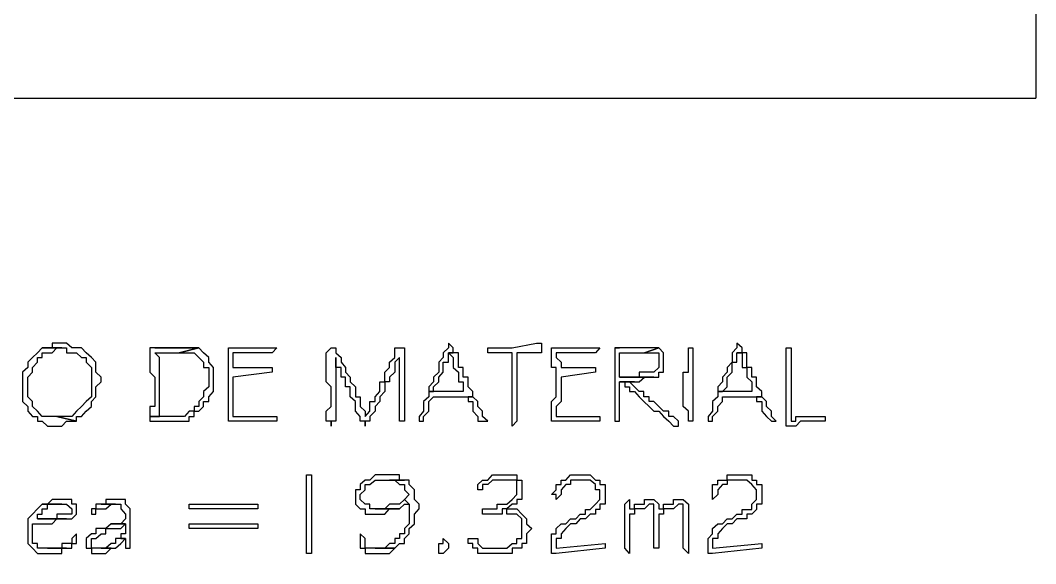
# Model space of a CAD drawing. Header units: millimetres. Extents: x -518.8 to -461.2, y 3.5 to 44.2.
# Drawn here: x -502.757 to -501.436, y 24.718 to 25.425 of the extents above; entities that cross this region are included whole.
import ezdxf

# ---------------------------------------------------------------- set-up
doc = ezdxf.new("R2010")
doc.units = ezdxf.units.MM
doc.header["$MEASUREMENT"] = 0
doc.layers.add('10', color=10, linetype='Continuous')
doc.layers.add('MYSOLIDS', color=7, linetype='Continuous')

msp = doc.modelspace()

# ---------------------------------------------------------------- linework, layer by layer
at = {"layer": '10'}
for points in [[(-501.6339, 25.5278), (-501.6339, 26.7308), (-501.6339, 26.7308), (-501.4361, 26.7308), (-501.4361, 25.324)], [(-504.0399, 23.5601), (-504.0399, 25.324), (-504.0399, 25.324), (-501.4361, 25.324)]]:
    msp.add_lwpolyline(points, dxfattribs=at)
at = {"layer": 'MYSOLIDS'}
for points in [[(-502.7286, 24.9992), (-502.7346, 24.9924), (-502.7346, 24.9924), (-502.7414, 24.9864), (-502.7414, 24.9864), (-502.7474, 24.9804), (-502.7474, 24.9804), (-502.7474, 24.9736), (-502.7474, 24.9736), (-502.7542, 24.9676), (-502.7542, 24.9609), (-502.7542, 24.9609), (-502.7542, 24.9548), (-502.7542, 24.9481), (-502.7542, 24.9481), (-502.7542, 24.9421), (-502.7542, 24.9353), (-502.7542, 24.9293), (-502.7542, 24.9293), (-502.7474, 24.9225), (-502.7474, 24.9165), (-502.7474, 24.9165), (-502.7414, 24.9097), (-502.7414, 24.9097), (-502.7346, 24.9097), (-502.7346, 24.9037), (-502.7286, 24.9037), (-502.7286, 24.9037), (-502.7218, 24.8969), (-502.7158, 24.8969), (-502.7098, 24.8969), (-502.7098, 24.8969), (-502.703, 24.8969), (-502.703, 24.8969), (-502.697, 24.9037), (-502.6902, 24.9037), (-502.6902, 24.9037), (-502.6842, 24.9037), (-502.7098, 24.9097), (-502.7158, 24.9097), (-502.7158, 24.9097), (-502.7218, 24.9097), (-502.7286, 24.9097), (-502.7286, 24.9097), (-502.7346, 24.9165), (-502.7346, 24.9165), (-502.7346, 24.9165), (-502.7414, 24.9225), (-502.7414, 24.9225), (-502.7414, 24.9293), (-502.7474, 24.9353), (-502.7474, 24.9353), (-502.7474, 24.9421), (-502.7474, 24.9481), (-502.7474, 24.9481), (-502.7474, 24.9548), (-502.7474, 24.9609), (-502.7474, 24.9609), (-502.7414, 24.9676), (-502.7414, 24.9736), (-502.7414, 24.9736), (-502.7346, 24.9804), (-502.7346, 24.9804), (-502.7346, 24.9864), (-502.7286, 24.9864), (-502.7286, 24.9924), (-502.7218, 24.9924), (-502.7158, 24.9924), (-502.7158, 24.9924), (-502.7098, 24.9992), (-502.703, 24.9992), (-502.7286, 24.9992), (-502.7286, 24.9992)], [(-502.703, 25.0052), (-502.703, 25.0052), (-502.7098, 25.0052), (-502.7158, 25.0052), (-502.7158, 24.9992), (-502.7218, 24.9992), (-502.7286, 24.9992), (-502.7286, 24.9992), (-502.703, 24.9992), (-502.703, 24.9992), (-502.697, 24.9992), (-502.697, 24.9924), (-502.6902, 24.9924), (-502.6842, 24.9924), (-502.6842, 24.9924), (-502.6775, 24.9864), (-502.6714, 24.9864), (-502.6714, 24.9864), (-502.6714, 24.9804), (-502.6714, 24.9804), (-502.6647, 24.9736), (-502.6647, 24.9676), (-502.6647, 24.9676), (-502.6647, 24.9609), (-502.6647, 24.9548), (-502.6647, 24.9548), (-502.6647, 24.9481), (-502.6647, 24.9481), (-502.6647, 24.9421), (-502.6647, 24.9353), (-502.6714, 24.9293), (-502.6714, 24.9293), (-502.6714, 24.9293), (-502.6775, 24.9225), (-502.6775, 24.9225), (-502.6842, 24.9165), (-502.6842, 24.9165), (-502.6902, 24.9097), (-502.6902, 24.9097), (-502.697, 24.9097), (-502.703, 24.9097), (-502.703, 24.9097), (-502.7098, 24.9097), (-502.6842, 24.9037), (-502.6842, 24.9097), (-502.6775, 24.9097), (-502.6775, 24.9097), (-502.6714, 24.9165), (-502.6714, 24.9165), (-502.6647, 24.9225), (-502.6647, 24.9225), (-502.6647, 24.9293), (-502.6587, 24.9353), (-502.6587, 24.9353), (-502.6587, 24.9353), (-502.6587, 24.9421), (-502.6587, 24.9481), (-502.6519, 24.9548), (-502.6519, 24.9548), (-502.6519, 24.9548), (-502.6519, 24.9609), (-502.6587, 24.9676), (-502.6587, 24.9736), (-502.6587, 24.9736), (-502.6587, 24.9804), (-502.6647, 24.9864), (-502.6647, 24.9864), (-502.6714, 24.9924), (-502.6714, 24.9924), (-502.6714, 24.9924), (-502.6775, 24.9992), (-502.6842, 24.9992), (-502.6842, 24.9992), (-502.6902, 24.9992), (-502.697, 25.0052), (-502.697, 25.0052), (-502.703, 25.0052), (-502.703, 25.0052)], [(-502.5248, 24.9992), (-502.5504, 24.9924), (-502.5504, 24.9924), (-502.5436, 24.9924), (-502.5376, 24.9924), (-502.5308, 24.9924), (-502.5308, 24.9924), (-502.5248, 24.9864), (-502.5248, 24.9864), (-502.5248, 24.9864), (-502.5188, 24.9804), (-502.5188, 24.9804), (-502.5188, 24.9736), (-502.5121, 24.9736), (-502.5121, 24.9676), (-502.5121, 24.9609), (-502.5121, 24.9548), (-502.5121, 24.9548), (-502.5121, 24.9481), (-502.5188, 24.9421), (-502.5188, 24.9353), (-502.5188, 24.9353), (-502.5188, 24.9353), (-502.5248, 24.9293), (-502.5248, 24.9225), (-502.5308, 24.9225), (-502.5308, 24.9165), (-502.5376, 24.9165), (-502.5376, 24.9165), (-502.5436, 24.9097), (-502.5504, 24.9097), (-502.5564, 24.9097), (-502.5564, 24.9097), (-502.5564, 24.9097), (-502.5632, 24.9097), (-502.5692, 24.9097), (-502.576, 24.9097), (-502.576, 24.9097), (-502.5887, 24.9097), (-502.5887, 24.9037), (-502.582, 24.9037), (-502.582, 24.9037), (-502.582, 24.9037), (-502.576, 24.9037), (-502.5692, 24.9037), (-502.5632, 24.9037), (-502.5632, 24.9037), (-502.5564, 24.9037), (-502.5504, 24.9037), (-502.5504, 24.9037), (-502.5436, 24.9037), (-502.5376, 24.9037), (-502.5376, 24.9097), (-502.5308, 24.9097), (-502.5308, 24.9097), (-502.5308, 24.9165), (-502.5248, 24.9165), (-502.5188, 24.9225), (-502.5188, 24.9225), (-502.5188, 24.9293), (-502.5121, 24.9293), (-502.5121, 24.9353), (-502.5121, 24.9353), (-502.506, 24.9421), (-502.506, 24.9481), (-502.506, 24.9481), (-502.506, 24.9548), (-502.506, 24.9609), (-502.506, 24.9609), (-502.506, 24.9676), (-502.506, 24.9736), (-502.506, 24.9736), (-502.5121, 24.9804), (-502.5121, 24.9864), (-502.5121, 24.9864), (-502.5188, 24.9924), (-502.5188, 24.9924), (-502.5188, 24.9924), (-502.5248, 24.9992), (-502.5248, 24.9992)], [(-502.582, 24.9992), (-502.5887, 24.9992), (-502.5887, 24.9992), (-502.5887, 24.9924), (-502.5887, 24.9924), (-502.5887, 24.9864), (-502.5887, 24.9804), (-502.5887, 24.9736), (-502.5887, 24.9736), (-502.5887, 24.9676), (-502.582, 24.9609), (-502.582, 24.9548), (-502.582, 24.9548), (-502.582, 24.9481), (-502.582, 24.9421), (-502.582, 24.9421), (-502.582, 24.9353), (-502.582, 24.9293), (-502.582, 24.9225), (-502.5887, 24.9225), (-502.5887, 24.9165), (-502.5887, 24.9097), (-502.5887, 24.9097), (-502.576, 24.9097), (-502.576, 24.9097), (-502.576, 24.9165), (-502.576, 24.9225), (-502.576, 24.9225), (-502.576, 24.9293), (-502.576, 24.9353), (-502.576, 24.9353), (-502.576, 24.9421), (-502.576, 24.9481), (-502.576, 24.9481), (-502.576, 24.9548), (-502.576, 24.9609), (-502.576, 24.9609), (-502.576, 24.9676), (-502.576, 24.9736), (-502.576, 24.9804), (-502.576, 24.9804), (-502.576, 24.9864), (-502.582, 24.9924), (-502.576, 24.9924), (-502.576, 24.9924), (-502.5692, 24.9924), (-502.5632, 24.9924), (-502.5564, 24.9924), (-502.5564, 24.9924), (-502.5504, 24.9924), (-502.5504, 24.9924), (-502.5248, 24.9992), (-502.5248, 24.9992), (-502.582, 24.9992), (-502.582, 24.9992), (-502.582, 24.9992), (-502.582, 24.9992)], [(-502.5436, 24.9992), (-502.5504, 24.9992), (-502.5564, 24.9992), (-502.5632, 24.9992), (-502.5632, 24.9992), (-502.5632, 24.9992), (-502.5692, 24.9992), (-502.576, 24.9992), (-502.582, 24.9992), (-502.5248, 24.9992), (-502.5308, 24.9992), (-502.5376, 24.9992), (-502.5436, 24.9992), (-502.5436, 24.9992), (-502.5436, 24.9992)], [(-502.4805, 24.9736), (-502.4293, 24.9736), (-502.4293, 24.9736), (-502.4293, 24.9736), (-502.4293, 24.9736), (-502.4293, 24.9736), (-502.4293, 24.9736), (-502.4293, 24.9676), (-502.4293, 24.9676), (-502.4293, 24.9676), (-502.4293, 24.9676), (-502.4805, 24.9609), (-502.4805, 24.9609), (-502.4805, 24.9609), (-502.4805, 24.9548), (-502.4805, 24.9548), (-502.4805, 24.9548), (-502.4805, 24.9481), (-502.4805, 24.9421), (-502.4805, 24.9353), (-502.4805, 24.9353), (-502.4805, 24.9353), (-502.4805, 24.9293), (-502.4805, 24.9225), (-502.4805, 24.9165), (-502.4805, 24.9165), (-502.4805, 24.9097), (-502.4805, 24.9097), (-502.4737, 24.9097), (-502.4677, 24.9097), (-502.4677, 24.9097), (-502.4609, 24.9097), (-502.4549, 24.9097), (-502.4481, 24.9097), (-502.4481, 24.9097), (-502.4421, 24.9097), (-502.4421, 24.9097), (-502.4354, 24.9097), (-502.4293, 24.9097), (-502.4293, 24.9097), (-502.4233, 24.9097), (-502.4233, 24.9097), (-502.4233, 24.9097), (-502.4233, 24.9097), (-502.4233, 24.9037), (-502.4293, 24.9037), (-502.4354, 24.9037), (-502.4421, 24.9037), (-502.4421, 24.9037), (-502.4481, 24.9037), (-502.4481, 24.9037), (-502.4549, 24.9037), (-502.4609, 24.9037), (-502.4677, 24.9037), (-502.4677, 24.9037), (-502.4737, 24.9037), (-502.4737, 24.9037), (-502.4805, 24.9037), (-502.4805, 24.9037), (-502.4865, 24.9037), (-502.4865, 24.9037), (-502.4865, 24.9037), (-502.4865, 24.9037), (-502.4865, 24.9097), (-502.4865, 24.9097), (-502.4865, 24.9165), (-502.4865, 24.9225), (-502.4865, 24.9225), (-502.4865, 24.9293), (-502.4865, 24.9353), (-502.4865, 24.9421), (-502.4865, 24.9421), (-502.4865, 24.9481), (-502.4865, 24.9548), (-502.4865, 24.9548), (-502.4865, 24.9609), (-502.4865, 24.9676), (-502.4865, 24.9736), (-502.4865, 24.9736), (-502.4865, 24.9804), (-502.4865, 24.9864), (-502.4865, 24.9864), (-502.4865, 24.9924), (-502.4865, 24.9924), (-502.4865, 24.9924), (-502.4865, 24.9992), (-502.4865, 24.9992), (-502.4805, 24.9992), (-502.4805, 24.9992), (-502.4737, 24.9992), (-502.4677, 24.9992), (-502.4677, 24.9992), (-502.4677, 24.9992), (-502.4609, 24.9992), (-502.4549, 24.9992), (-502.4549, 24.9992), (-502.4481, 24.9992), (-502.4421, 24.9992), (-502.4421, 24.9992), (-502.4354, 24.9992), (-502.4293, 24.9992), (-502.4293, 24.9992), (-502.4293, 24.9992), (-502.4233, 24.9992), (-502.4233, 24.9992), (-502.4233, 24.9992), (-502.4233, 24.9992), (-502.4233, 24.9992), (-502.4233, 24.9992), (-502.4293, 24.9924), (-502.4354, 24.9924), (-502.4354, 24.9924), (-502.4421, 24.9924), (-502.4549, 24.9924), (-502.4549, 24.9924), (-502.4609, 24.9924), (-502.4677, 24.9924), (-502.4737, 24.9924), (-502.4737, 24.9924), (-502.4805, 24.9924), (-502.4805, 24.9864), (-502.4805, 24.9804), (-502.4805, 24.9804), (-502.4805, 24.9804), (-502.4805, 24.9736), (-502.4805, 24.9736), (-502.4805, 24.9736), (-502.4805, 24.9736), (-502.4805, 24.9736)], [(-502.3466, 24.9864), (-502.3466, 24.9804), (-502.3466, 24.9736), (-502.3466, 24.9736), (-502.3466, 24.9676), (-502.3466, 24.9609), (-502.3466, 24.9609), (-502.3466, 24.9548), (-502.3466, 24.9481), (-502.3466, 24.9481), (-502.3466, 24.9421), (-502.3466, 24.9421), (-502.3466, 24.9353), (-502.3466, 24.9293), (-502.3466, 24.9225), (-502.3466, 24.9225), (-502.3466, 24.9165), (-502.3466, 24.9097), (-502.3466, 24.9097), (-502.3466, 24.9037), (-502.3527, 24.9037), (-502.3527, 24.9037), (-502.3527, 24.8969), (-502.3527, 24.8969), (-502.3527, 24.9037), (-502.3527, 24.9037), (-502.3594, 24.9037), (-502.3594, 24.9037), (-502.3594, 24.9097), (-502.3594, 24.9097), (-502.3594, 24.9097), (-502.3594, 24.9165), (-502.3527, 24.9225), (-502.3527, 24.9293), (-502.3527, 24.9293), (-502.3527, 24.9353), (-502.3527, 24.9421), (-502.3527, 24.9481), (-502.3527, 24.9481), (-502.3594, 24.9548), (-502.3594, 24.9609), (-502.3594, 24.9676), (-502.3594, 24.9676), (-502.3594, 24.9736), (-502.3594, 24.9804), (-502.3594, 24.9804), (-502.3594, 24.9864), (-502.3594, 24.9924), (-502.3594, 24.9924), (-502.3594, 24.9924), (-502.3594, 24.9924), (-502.3527, 24.9992), (-502.3527, 24.9992), (-502.3527, 24.9992), (-502.3527, 24.9992), (-502.3527, 24.9992), (-502.3466, 24.9992), (-502.3466, 24.9924), (-502.3399, 24.9864), (-502.3399, 24.9864), (-502.3399, 24.9804), (-502.3399, 24.9804), (-502.3339, 24.9736), (-502.3339, 24.9736), (-502.3339, 24.9676), (-502.3278, 24.9609), (-502.3278, 24.9609), (-502.3278, 24.9548), (-502.3211, 24.9481), (-502.3211, 24.9481), (-502.3211, 24.9421), (-502.3211, 24.9353), (-502.3151, 24.9353), (-502.3151, 24.9293), (-502.3151, 24.9225), (-502.3151, 24.9225), (-502.3083, 24.9165), (-502.3083, 24.9097), (-502.3083, 24.9097), (-502.3083, 24.9097), (-502.3023, 24.9165), (-502.3023, 24.9165), (-502.3023, 24.9225), (-502.3023, 24.9293), (-502.2955, 24.9293), (-502.2955, 24.9353), (-502.2955, 24.9353), (-502.2895, 24.9421), (-502.2895, 24.9481), (-502.2895, 24.9548), (-502.2827, 24.9548), (-502.2827, 24.9609), (-502.2827, 24.9676), (-502.2767, 24.9736), (-502.2767, 24.9736), (-502.2767, 24.9804), (-502.2699, 24.9864), (-502.2699, 24.9924), (-502.2699, 24.9924), (-502.2699, 24.9992), (-502.2639, 24.9992), (-502.2639, 24.9992), (-502.2639, 24.9992), (-502.2639, 24.9992), (-502.2572, 24.9992), (-502.2572, 24.9992), (-502.2572, 24.9992), (-502.2572, 24.9992), (-502.2572, 24.9037), (-502.2572, 24.9037), (-502.2572, 24.9037), (-502.2572, 24.9037), (-502.2572, 24.9037), (-502.2639, 24.9037), (-502.2639, 24.9037), (-502.2639, 24.9037), (-502.2639, 24.9037), (-502.2639, 24.9864), (-502.2699, 24.9804), (-502.2699, 24.9736), (-502.2699, 24.9676), (-502.2767, 24.9609), (-502.2767, 24.9548), (-502.2827, 24.9548), (-502.2827, 24.9481), (-502.2827, 24.9421), (-502.2827, 24.9421), (-502.2895, 24.9353), (-502.2895, 24.9293), (-502.2895, 24.9293), (-502.2955, 24.9225), (-502.2955, 24.9225), (-502.2955, 24.9165), (-502.2955, 24.9165), (-502.2955, 24.9165), (-502.3023, 24.9097), (-502.3023, 24.9037), (-502.3083, 24.9037), (-502.3083, 24.8969), (-502.3083, 24.8969), (-502.3083, 24.9037), (-502.3083, 24.9037), (-502.3151, 24.9037), (-502.3151, 24.9097), (-502.3151, 24.9097), (-502.3151, 24.9097), (-502.3211, 24.9165), (-502.3211, 24.9225), (-502.3211, 24.9293), (-502.3278, 24.9353), (-502.3278, 24.9353), (-502.3278, 24.9421), (-502.3278, 24.9481), (-502.3339, 24.9481), (-502.3339, 24.9548), (-502.3339, 24.9609), (-502.3399, 24.9609), (-502.3399, 24.9676), (-502.3399, 24.9736), (-502.3466, 24.9736), (-502.3466, 24.9804), (-502.3466, 24.9804), (-502.3466, 24.9864), (-502.3466, 24.9864), (-502.3466, 24.9864), (-502.3466, 24.9864), (-502.3466, 24.9864)], [(-502.2, 25.0052), (-502.2, 25.0052), (-502.2, 24.9992), (-502.2, 24.9992), (-502.2, 24.9992), (-502.2068, 24.9924), (-502.2068, 24.9864), (-502.2128, 24.9804), (-502.2128, 24.9736), (-502.2128, 24.9676), (-502.2196, 24.9609), (-502.2196, 24.9609), (-502.2196, 24.9609), (-502.2196, 24.9548), (-502.2256, 24.9481), (-502.2256, 24.9421), (-502.2256, 24.9421), (-502.2196, 24.9421), (-502.2196, 24.9421), (-502.2196, 24.9481), (-502.2128, 24.9548), (-502.2128, 24.9548), (-502.2128, 24.9609), (-502.2128, 24.9609), (-502.2068, 24.9676), (-502.2068, 24.9676), (-502.2068, 24.9736), (-502.2068, 24.9804), (-502.2, 24.9804), (-502.2, 24.9864), (-502.2, 24.9924), (-502.194, 24.9924), (-502.194, 24.9992), (-502.194, 24.9992), (-502.2, 25.0052), (-502.2, 25.0052)], [(-502.0857, 25.0052), (-502.079, 25.0052), (-502.079, 24.9992), (-502.079, 24.9992), (-502.079, 24.9992), (-502.079, 24.9992), (-502.079, 24.9992), (-502.079, 24.9992), (-502.079, 24.9924), (-502.079, 24.9924), (-502.1113, 24.9924), (-502.1113, 24.9037), (-502.1113, 24.9037), (-502.1113, 24.9037), (-502.1173, 24.8969), (-502.1173, 24.8969), (-502.1173, 24.9037), (-502.1173, 24.9037), (-502.1173, 24.9037), (-502.1173, 24.9037), (-502.1173, 24.9924), (-502.1241, 24.9924), (-502.1301, 24.9924), (-502.1369, 24.9924), (-502.1429, 24.9924), (-502.1429, 24.9924), (-502.1489, 24.9924), (-502.1489, 24.9924), (-502.1489, 24.9924), (-502.1489, 24.9924), (-502.1489, 24.9924), (-502.1489, 24.9924), (-502.1489, 24.9992), (-502.1489, 24.9992), (-502.1489, 24.9992), (-502.1489, 24.9992), (-502.1429, 24.9992), (-502.1369, 24.9992), (-502.1369, 24.9992), (-502.1301, 24.9992), (-502.1241, 24.9992), (-502.1241, 24.9992), (-502.1173, 24.9992), (-502.0857, 25.0052), (-502.0857, 25.0052), (-502.0857, 25.0052)], [(-502.0534, 24.9736), (-502.009, 24.9736), (-502.009, 24.9736), (-502.009, 24.9736), (-502.009, 24.9736), (-502.009, 24.9736), (-502.009, 24.9736), (-502.009, 24.9676), (-502.009, 24.9676), (-502.009, 24.9676), (-502.009, 24.9676), (-502.0534, 24.9609), (-502.0534, 24.9609), (-502.0534, 24.9609), (-502.0534, 24.9548), (-502.0534, 24.9548), (-502.0534, 24.9548), (-502.0534, 24.9481), (-502.0534, 24.9421), (-502.0534, 24.9353), (-502.0534, 24.9353), (-502.0534, 24.9353), (-502.0534, 24.9293), (-502.0602, 24.9225), (-502.0602, 24.9165), (-502.0602, 24.9165), (-502.0602, 24.9097), (-502.0602, 24.9097), (-502.0534, 24.9097), (-502.0474, 24.9097), (-502.0414, 24.9097), (-502.0414, 24.9097), (-502.0346, 24.9097), (-502.0286, 24.9097), (-502.0286, 24.9097), (-502.0218, 24.9097), (-502.0158, 24.9097), (-502.0158, 24.9097), (-502.009, 24.9097), (-502.009, 24.9097), (-502.003, 24.9097), (-502.003, 24.9097), (-502.003, 24.9097), (-502.003, 24.9097), (-502.003, 24.9037), (-502.009, 24.9037), (-502.0158, 24.9037), (-502.0158, 24.9037), (-502.0218, 24.9037), (-502.0286, 24.9037), (-502.0286, 24.9037), (-502.0346, 24.9037), (-502.0414, 24.9037), (-502.0414, 24.9037), (-502.0474, 24.9037), (-502.0534, 24.9037), (-502.0534, 24.9037), (-502.0602, 24.9037), (-502.0602, 24.9037), (-502.0662, 24.9037), (-502.0662, 24.9037), (-502.0662, 24.9037), (-502.0662, 24.9037), (-502.0662, 24.9097), (-502.0662, 24.9097), (-502.0662, 24.9165), (-502.0662, 24.9225), (-502.0662, 24.9225), (-502.0662, 24.9293), (-502.0602, 24.9353), (-502.0602, 24.9421), (-502.0602, 24.9421), (-502.0602, 24.9481), (-502.0602, 24.9548), (-502.0602, 24.9548), (-502.0602, 24.9609), (-502.0602, 24.9676), (-502.0602, 24.9736), (-502.0662, 24.9736), (-502.0662, 24.9804), (-502.0662, 24.9864), (-502.0662, 24.9864), (-502.0662, 24.9924), (-502.0662, 24.9924), (-502.0662, 24.9924), (-502.0662, 24.9992), (-502.0662, 24.9992), (-502.0602, 24.9992), (-502.0602, 24.9992), (-502.0534, 24.9992), (-502.0474, 24.9992), (-502.0474, 24.9992), (-502.0414, 24.9992), (-502.0414, 24.9992), (-502.0346, 24.9992), (-502.0346, 24.9992), (-502.0286, 24.9992), (-502.0218, 24.9992), (-502.0158, 24.9992), (-502.0158, 24.9992), (-502.009, 24.9992), (-502.009, 24.9992), (-502.009, 24.9992), (-502.003, 24.9992), (-502.003, 24.9992), (-502.003, 24.9992), (-502.003, 24.9992), (-502.003, 24.9992), (-502.003, 24.9992), (-502.009, 24.9924), (-502.009, 24.9924), (-502.0158, 24.9924), (-502.0218, 24.9924), (-502.0286, 24.9924), (-502.0346, 24.9924), (-502.0414, 24.9924), (-502.0474, 24.9924), (-502.0474, 24.9924), (-502.0534, 24.9924), (-502.0602, 24.9924), (-502.0602, 24.9864), (-502.0534, 24.9804), (-502.0534, 24.9804), (-502.0534, 24.9804), (-502.0534, 24.9736), (-502.0534, 24.9736), (-502.0534, 24.9736), (-502.0534, 24.9736), (-502.0534, 24.9736)], [(-501.9451, 24.9992), (-501.9451, 24.9992), (-501.9519, 24.9992), (-501.9519, 24.9992), (-501.9579, 24.9992), (-501.9579, 24.9992), (-501.9647, 24.9992), (-501.9647, 24.9992), (-501.9707, 24.9992), (-501.9775, 24.9992), (-501.9835, 24.9992), (-501.9835, 24.9037), (-501.9835, 24.9037), (-501.9775, 24.9037), (-501.9775, 24.9037), (-501.9775, 24.9037), (-501.9775, 24.9037), (-501.9775, 24.9548), (-501.9579, 24.9548), (-501.9519, 24.9548), (-501.9451, 24.9609), (-501.9391, 24.9609), (-501.9391, 24.9609), (-501.9331, 24.9609), (-501.9775, 24.9609), (-501.9775, 24.9924), (-501.9775, 24.9924), (-501.9707, 24.9924), (-501.9647, 24.9924), (-501.9647, 24.9924), (-501.9579, 24.9924), (-501.9519, 24.9924), (-501.9519, 24.9924), (-501.9451, 24.9924), (-501.9263, 24.9992), (-501.9263, 24.9992), (-501.9331, 24.9992), (-501.9331, 24.9992), (-501.9391, 24.9992), (-501.9451, 24.9992), (-501.9451, 24.9992)], [(-501.9835, 24.9992), (-501.9835, 24.9992), (-501.9835, 24.9992), (-501.9775, 24.9992), (-501.9775, 24.9992), (-501.9835, 24.9992), (-501.9835, 24.9992)], [(-501.9263, 24.9992), (-501.9451, 24.9924), (-501.9451, 24.9924), (-501.9391, 24.9924), (-501.9331, 24.9924), (-501.9331, 24.9924), (-501.9263, 24.9924), (-501.9263, 24.9864), (-501.9263, 24.9804), (-501.9263, 24.9804), (-501.9263, 24.9736), (-501.9263, 24.9736), (-501.9331, 24.9676), (-501.9391, 24.9676), (-501.9391, 24.9676), (-501.9451, 24.9676), (-501.9451, 24.9676), (-501.9519, 24.9676), (-501.9519, 24.9609), (-501.9579, 24.9609), (-501.9647, 24.9609), (-501.9707, 24.9609), (-501.9775, 24.9609), (-501.9331, 24.9609), (-501.9331, 24.9609), (-501.9263, 24.9609), (-501.9263, 24.9676), (-501.9203, 24.9676), (-501.9203, 24.9736), (-501.9203, 24.9804), (-501.9203, 24.9804), (-501.9203, 24.9864), (-501.9203, 24.9864), (-501.9203, 24.9924), (-501.9263, 24.9992), (-501.9263, 24.9992)], [(-501.882, 24.9421), (-501.882, 24.9353), (-501.882, 24.9353), (-501.882, 24.9293), (-501.882, 24.9225), (-501.882, 24.9225), (-501.882, 24.9165), (-501.882, 24.9097), (-501.882, 24.9037), (-501.882, 24.9037), (-501.882, 24.9037), (-501.882, 24.9037), (-501.888, 24.9037), (-501.888, 24.9037), (-501.888, 24.9037), (-501.888, 24.9037), (-501.888, 24.9037), (-501.888, 24.9037), (-501.888, 24.9037), (-501.888, 24.9037), (-501.888, 24.9097), (-501.888, 24.9165), (-501.888, 24.9165), (-501.8948, 24.9225), (-501.8948, 24.9293), (-501.8948, 24.9293), (-501.8948, 24.9353), (-501.8948, 24.9421), (-501.8948, 24.9481), (-501.8948, 24.9481), (-501.8948, 24.9548), (-501.8948, 24.9609), (-501.8948, 24.9676), (-501.888, 24.9676), (-501.888, 24.9736), (-501.888, 24.9804), (-501.888, 24.9864), (-501.888, 24.9864), (-501.888, 24.9924), (-501.888, 24.9924), (-501.888, 24.9992), (-501.888, 24.9992), (-501.888, 24.9992), (-501.888, 24.9992), (-501.888, 24.9992), (-501.888, 24.9992), (-501.882, 24.9992), (-501.882, 24.9992), (-501.882, 24.9992), (-501.882, 24.9992), (-501.882, 24.9924), (-501.882, 24.9924), (-501.882, 24.9864), (-501.882, 24.9804), (-501.882, 24.9804), (-501.882, 24.9736), (-501.882, 24.9676), (-501.882, 24.9676), (-501.882, 24.9609), (-501.882, 24.9548), (-501.882, 24.9481), (-501.882, 24.9481), (-501.882, 24.9421), (-501.882, 24.9421), (-501.882, 24.9421), (-501.882, 24.9421)], [(-501.8248, 25.0052), (-501.8248, 25.0052), (-501.8248, 24.9992), (-501.8248, 24.9992), (-501.8248, 24.9992), (-501.8308, 24.9924), (-501.8308, 24.9864), (-501.8308, 24.9804), (-501.8376, 24.9736), (-501.8376, 24.9676), (-501.8436, 24.9609), (-501.8436, 24.9609), (-501.8436, 24.9609), (-501.8436, 24.9548), (-501.8496, 24.9481), (-501.8496, 24.9421), (-501.8496, 24.9421), (-501.8436, 24.9421), (-501.8436, 24.9421), (-501.8376, 24.9481), (-501.8376, 24.9548), (-501.8376, 24.9548), (-501.8376, 24.9609), (-501.8376, 24.9609), (-501.8308, 24.9676), (-501.8308, 24.9676), (-501.8308, 24.9736), (-501.8308, 24.9804), (-501.8248, 24.9804), (-501.8248, 24.9864), (-501.8248, 24.9924), (-501.8181, 24.9924), (-501.8181, 24.9992), (-501.8181, 24.9992), (-501.8248, 25.0052), (-501.8248, 25.0052)], [(-501.7542, 24.9037), (-501.7481, 24.9037), (-501.7481, 24.9097), (-501.7421, 24.9097), (-501.7354, 24.9097), (-501.7293, 24.9097), (-501.7293, 24.9097), (-501.7226, 24.9097), (-501.7166, 24.9097), (-501.7166, 24.9097), (-501.7166, 24.9097), (-501.7098, 24.9097), (-501.7098, 24.9097), (-501.7098, 24.9037), (-501.7098, 24.9037), (-501.7098, 24.9037), (-501.7166, 24.9037), (-501.7166, 24.9037), (-501.7226, 24.9037), (-501.7226, 24.9037), (-501.7293, 24.9037), (-501.7354, 24.9037), (-501.7354, 24.9037), (-501.7421, 24.9037), (-501.7481, 24.8969), (-501.7481, 24.8969), (-501.7542, 24.8969), (-501.7609, 24.8969), (-501.7609, 24.8969), (-501.7609, 24.9037), (-501.7609, 24.9037), (-501.7609, 24.9037), (-501.7609, 24.9037), (-501.7609, 24.9097), (-501.7609, 24.9097), (-501.7609, 24.9165), (-501.7609, 24.9165), (-501.7609, 24.9225), (-501.7609, 24.9293), (-501.7609, 24.9353), (-501.7609, 24.9353), (-501.7609, 24.9421), (-501.7609, 24.9481), (-501.7609, 24.9548), (-501.7609, 24.9548), (-501.7609, 24.9609), (-501.7609, 24.9609), (-501.7609, 24.9676), (-501.7609, 24.9736), (-501.7609, 24.9736), (-501.7609, 24.9797), (-501.7609, 24.9864), (-501.7609, 24.9924), (-501.7609, 24.9924), (-501.7609, 24.9992), (-501.7609, 24.9992), (-501.7609, 24.9992), (-501.7609, 24.9992), (-501.7609, 24.9992), (-501.7542, 24.9992), (-501.7542, 24.9992), (-501.7542, 24.9992), (-501.7542, 24.9992), (-501.7542, 24.9924), (-501.7542, 24.9924), (-501.7542, 24.9864), (-501.7542, 24.9797), (-501.7542, 24.9736), (-501.7542, 24.9736), (-501.7542, 24.9676), (-501.7542, 24.9609), (-501.7542, 24.9609), (-501.7542, 24.9548), (-501.7542, 24.9481), (-501.7542, 24.9481), (-501.7542, 24.9421), (-501.7542, 24.9353), (-501.7542, 24.9353), (-501.7542, 24.9293), (-501.7542, 24.9293), (-501.7542, 24.9225), (-501.7542, 24.9165), (-501.7542, 24.9165), (-501.7542, 24.9097), (-501.7542, 24.9037), (-501.7542, 24.9037), (-501.7542, 24.9037), (-501.7542, 24.9037)], [(-502.194, 24.9924), (-502.2, 24.9924), (-502.2, 24.9924), (-502.194, 24.9864), (-502.194, 24.9804), (-502.194, 24.9736), (-502.194, 24.9736), (-502.1872, 24.9676), (-502.1872, 24.9676), (-502.1872, 24.9609), (-502.1872, 24.9548), (-502.1812, 24.9548), (-502.1812, 24.9481), (-502.1812, 24.9421), (-502.2196, 24.9421), (-502.2256, 24.9421), (-502.2256, 24.9353), (-502.2324, 24.9293), (-502.2324, 24.9293), (-502.2324, 24.9225), (-502.2324, 24.9225), (-502.2324, 24.9165), (-502.2384, 24.9097), (-502.2384, 24.9097), (-502.2384, 24.9037), (-502.2384, 24.9037), (-502.2324, 24.9037), (-502.2324, 24.9037), (-502.2324, 24.9037), (-502.2324, 24.9097), (-502.2256, 24.9165), (-502.2256, 24.9165), (-502.2256, 24.9225), (-502.2256, 24.9225), (-502.2256, 24.9293), (-502.2196, 24.9353), (-502.1745, 24.9353), (-502.1684, 24.9353), (-502.1684, 24.9421), (-502.1745, 24.9481), (-502.1745, 24.9481), (-502.1745, 24.9548), (-502.1745, 24.9609), (-502.1812, 24.9609), (-502.1812, 24.9676), (-502.1812, 24.9676), (-502.1812, 24.9736), (-502.1872, 24.9736), (-502.1872, 24.9804), (-502.1872, 24.9804), (-502.1872, 24.9864), (-502.1872, 24.9924), (-502.194, 24.9924), (-502.194, 24.9924)], [(-501.8181, 24.9924), (-501.8248, 24.9924), (-501.8181, 24.9924), (-501.8181, 24.9864), (-501.8181, 24.9804), (-501.8181, 24.9736), (-501.8121, 24.9736), (-501.8121, 24.9676), (-501.8121, 24.9676), (-501.8121, 24.9609), (-501.8053, 24.9548), (-501.8053, 24.9548), (-501.8053, 24.9481), (-501.8053, 24.9421), (-501.8436, 24.9421), (-501.8496, 24.9421), (-501.8496, 24.9353), (-501.8564, 24.9293), (-501.8564, 24.9293), (-501.8564, 24.9225), (-501.8564, 24.9225), (-501.8564, 24.9165), (-501.8624, 24.9097), (-501.8624, 24.9097), (-501.8624, 24.9037), (-501.8624, 24.9037), (-501.8564, 24.9037), (-501.8564, 24.9037), (-501.8564, 24.9037), (-501.8564, 24.9097), (-501.8496, 24.9165), (-501.8496, 24.9165), (-501.8496, 24.9225), (-501.8496, 24.9225), (-501.8436, 24.9293), (-501.8436, 24.9353), (-501.7993, 24.9353), (-501.7925, 24.9353), (-501.7925, 24.9421), (-501.7993, 24.9481), (-501.7993, 24.9481), (-501.7993, 24.9548), (-501.7993, 24.9609), (-501.8053, 24.9609), (-501.8053, 24.9676), (-501.8053, 24.9676), (-501.8053, 24.9736), (-501.8121, 24.9736), (-501.8121, 24.9804), (-501.8121, 24.9804), (-501.8121, 24.9864), (-501.8121, 24.9924), (-501.8181, 24.9924), (-501.8181, 24.9924)], [(-501.9579, 24.9548), (-501.9775, 24.9548), (-501.9707, 24.9548), (-501.9707, 24.9481), (-501.9647, 24.9481), (-501.9647, 24.9421), (-501.9579, 24.9421), (-501.9519, 24.9353), (-501.9519, 24.9353), (-501.9459, 24.9293), (-501.9459, 24.9293), (-501.9391, 24.9225), (-501.9391, 24.9225), (-501.9331, 24.9165), (-501.9331, 24.9165), (-501.9263, 24.9165), (-501.9263, 24.9165), (-501.9203, 24.9097), (-501.9136, 24.9037), (-501.9136, 24.9037), (-501.9075, 24.8969), (-501.9075, 24.8969), (-501.9008, 24.8969), (-501.9008, 24.8969), (-501.9008, 24.9037), (-501.9008, 24.9037), (-501.9008, 24.9037), (-501.9075, 24.9097), (-501.9075, 24.9097), (-501.9136, 24.9097), (-501.9136, 24.9097), (-501.9136, 24.9165), (-501.9203, 24.9165), (-501.9263, 24.9225), (-501.9263, 24.9225), (-501.9331, 24.9293), (-501.9331, 24.9293), (-501.9391, 24.9293), (-501.9391, 24.9353), (-501.9459, 24.9353), (-501.9459, 24.9421), (-501.9519, 24.9421), (-501.9579, 24.9481), (-501.9579, 24.9481), (-501.9647, 24.9548), (-501.9647, 24.9548), (-501.9647, 24.9548), (-501.9579, 24.9548), (-501.9579, 24.9548), (-501.9579, 24.9548)], [(-502.1684, 24.9353), (-502.1745, 24.9353), (-502.1745, 24.9353), (-502.1745, 24.9293), (-502.1684, 24.9293), (-502.1684, 24.9225), (-502.1684, 24.9165), (-502.1617, 24.9097), (-502.1617, 24.9097), (-502.1617, 24.9037), (-502.1557, 24.9037), (-502.1557, 24.9037), (-502.1557, 24.9037), (-502.1489, 24.9037), (-502.1557, 24.9097), (-502.1557, 24.9097), (-502.1557, 24.9165), (-502.1617, 24.9225), (-502.1617, 24.9293), (-502.1684, 24.9353), (-502.1684, 24.9353), (-502.1684, 24.9353)], [(-501.7925, 24.9353), (-501.7993, 24.9353), (-501.7993, 24.9353), (-501.7993, 24.9293), (-501.7925, 24.9293), (-501.7925, 24.9225), (-501.7925, 24.9165), (-501.7865, 24.9097), (-501.7865, 24.9097), (-501.7797, 24.9037), (-501.7797, 24.9037), (-501.7797, 24.9037), (-501.7797, 24.9037), (-501.7737, 24.9037), (-501.7797, 24.9097), (-501.7797, 24.9097), (-501.7797, 24.9165), (-501.7865, 24.9225), (-501.7865, 24.9293), (-501.7925, 24.9353), (-501.7925, 24.9353), (-501.7925, 24.9353)], [(-502.385, 24.7383), (-502.385, 24.7383), (-502.385, 24.7443), (-502.385, 24.7443), (-502.385, 24.7511), (-502.385, 24.7571), (-502.385, 24.7639), (-502.385, 24.7639), (-502.385, 24.7699), (-502.385, 24.7766), (-502.385, 24.7827), (-502.385, 24.7827), (-502.385, 24.7887), (-502.385, 24.7954), (-502.385, 24.8015), (-502.385, 24.8015), (-502.385, 24.8082), (-502.385, 24.8142), (-502.385, 24.8142), (-502.385, 24.821), (-502.385, 24.827), (-502.385, 24.827), (-502.385, 24.8338), (-502.385, 24.8338), (-502.3782, 24.8338), (-502.3782, 24.8338), (-502.3782, 24.8338), (-502.3782, 24.8338), (-502.3782, 24.827), (-502.3782, 24.821), (-502.3782, 24.821), (-502.3782, 24.8142), (-502.3782, 24.8082), (-502.3782, 24.8082), (-502.3782, 24.8015), (-502.3782, 24.7954), (-502.3782, 24.7887), (-502.3782, 24.7887), (-502.3782, 24.7827), (-502.3782, 24.7766), (-502.3782, 24.7699), (-502.3782, 24.7699), (-502.3782, 24.7639), (-502.3782, 24.7571), (-502.3782, 24.7511), (-502.3782, 24.7511), (-502.3782, 24.7443), (-502.3782, 24.7443), (-502.3782, 24.7383), (-502.3782, 24.7383), (-502.3782, 24.7315), (-502.3782, 24.7315), (-502.385, 24.7315), (-502.385, 24.7315), (-502.385, 24.7315), (-502.385, 24.7315), (-502.385, 24.7383), (-502.385, 24.7383), (-502.385, 24.7383), (-502.385, 24.7383), (-502.385, 24.7383)], [(-502.2767, 24.8338), (-502.2767, 24.8338), (-502.2827, 24.8338), (-502.2895, 24.8338), (-502.2955, 24.8338), (-502.2955, 24.8338), (-502.3023, 24.827), (-502.3083, 24.827), (-502.3083, 24.827), (-502.3151, 24.821), (-502.3151, 24.821), (-502.3151, 24.8142), (-502.3211, 24.8142), (-502.3211, 24.8142), (-502.3211, 24.8082), (-502.3211, 24.8015), (-502.3211, 24.8015), (-502.3211, 24.7954), (-502.3151, 24.7894), (-502.3151, 24.7894), (-502.3151, 24.7894), (-502.3083, 24.7894), (-502.3083, 24.7827), (-502.3023, 24.7827), (-502.2955, 24.7827), (-502.2955, 24.7827), (-502.2895, 24.7827), (-502.2827, 24.7827), (-502.2827, 24.7827), (-502.2767, 24.7894), (-502.2699, 24.7894), (-502.2699, 24.7894), (-502.2639, 24.7894), (-502.2955, 24.7894), (-502.2955, 24.7894), (-502.3023, 24.7894), (-502.3023, 24.7954), (-502.3083, 24.7954), (-502.3083, 24.7954), (-502.3151, 24.8015), (-502.3151, 24.8015), (-502.3151, 24.8015), (-502.3151, 24.8082), (-502.3083, 24.8142), (-502.3083, 24.8142), (-502.3083, 24.821), (-502.3023, 24.821), (-502.3023, 24.821), (-502.2955, 24.827), (-502.2895, 24.827), (-502.2895, 24.827), (-502.2827, 24.827), (-502.2767, 24.827), (-502.2572, 24.827), (-502.2639, 24.827), (-502.2639, 24.8338), (-502.2699, 24.8338), (-502.2767, 24.8338), (-502.2767, 24.8338), (-502.2767, 24.8338)], [(-502.2572, 24.827), (-502.2767, 24.827), (-502.2767, 24.827), (-502.2699, 24.827), (-502.2699, 24.827), (-502.2639, 24.821), (-502.2639, 24.821), (-502.2572, 24.821), (-502.2572, 24.821), (-502.2572, 24.8142), (-502.2511, 24.8082), (-502.2511, 24.8082), (-502.2511, 24.8082), (-502.2572, 24.8015), (-502.2572, 24.8015), (-502.2511, 24.7954), (-502.2511, 24.7954), (-502.2511, 24.7894), (-502.2511, 24.7894), (-502.2511, 24.7827), (-502.2511, 24.7766), (-502.2511, 24.7766), (-502.2511, 24.7699), (-502.2572, 24.7639), (-502.2572, 24.7639), (-502.2572, 24.7571), (-502.2639, 24.7571), (-502.2639, 24.7511), (-502.2699, 24.7511), (-502.2699, 24.7443), (-502.2767, 24.7443), (-502.2827, 24.7383), (-502.2827, 24.7383), (-502.2895, 24.7383), (-502.2895, 24.7383), (-502.2955, 24.7383), (-502.2699, 24.7383), (-502.2699, 24.7383), (-502.2699, 24.7383), (-502.2639, 24.7443), (-502.2572, 24.7443), (-502.2572, 24.7511), (-502.2511, 24.7571), (-502.2511, 24.7571), (-502.2511, 24.7571), (-502.2511, 24.7639), (-502.2444, 24.7699), (-502.2444, 24.7699), (-502.2444, 24.7766), (-502.2444, 24.7766), (-502.2444, 24.7827), (-502.2384, 24.7894), (-502.2384, 24.7894), (-502.2384, 24.7954), (-502.2384, 24.7954), (-502.2444, 24.8015), (-502.2444, 24.8082), (-502.2444, 24.8142), (-502.2444, 24.8142), (-502.2511, 24.821), (-502.2511, 24.821), (-502.2511, 24.827), (-502.2572, 24.827), (-502.2572, 24.827)], [(-502.1241, 24.7894), (-502.1173, 24.7894), (-502.1113, 24.7894), (-502.1113, 24.7894), (-502.1045, 24.7827), (-502.1045, 24.7827), (-502.0985, 24.7766), (-502.0985, 24.7766), (-502.0985, 24.7699), (-502.0918, 24.7639), (-502.0918, 24.7639), (-502.0985, 24.7571), (-502.0985, 24.7571), (-502.0985, 24.7511), (-502.0985, 24.7443), (-502.1045, 24.7443), (-502.1045, 24.7383), (-502.1113, 24.7383), (-502.1113, 24.7383), (-502.1173, 24.7383), (-502.1173, 24.7315), (-502.1241, 24.7315), (-502.1301, 24.7315), (-502.1301, 24.7315), (-502.1369, 24.7315), (-502.1429, 24.7315), (-502.1489, 24.7315), (-502.1489, 24.7315), (-502.1557, 24.7315), (-502.1617, 24.7315), (-502.1617, 24.7383), (-502.1684, 24.7383), (-502.1684, 24.7443), (-502.1745, 24.7443), (-502.1745, 24.7511), (-502.1745, 24.7511), (-502.1745, 24.7511), (-502.1684, 24.7511), (-502.1684, 24.7511), (-502.1684, 24.7511), (-502.1684, 24.7511), (-502.1617, 24.7511), (-502.1617, 24.7511), (-502.1617, 24.7443), (-502.1617, 24.7443), (-502.1557, 24.7383), (-502.1557, 24.7383), (-502.1489, 24.7383), (-502.1429, 24.7383), (-502.1429, 24.7383), (-502.1369, 24.7383), (-502.1301, 24.7383), (-502.1301, 24.7383), (-502.1241, 24.7383), (-502.1173, 24.7443), (-502.1173, 24.7443), (-502.1113, 24.7443), (-502.1113, 24.7511), (-502.1045, 24.7511), (-502.1045, 24.7571), (-502.1045, 24.7571), (-502.1045, 24.7639), (-502.1045, 24.7639), (-502.1045, 24.7699), (-502.1045, 24.7699), (-502.1045, 24.7766), (-502.1113, 24.7827), (-502.1113, 24.7827), (-502.1173, 24.7827), (-502.1241, 24.7827), (-502.1241, 24.7894), (-502.1301, 24.7894), (-502.1301, 24.7827), (-502.1369, 24.7827), (-502.1429, 24.7827), (-502.1429, 24.7827), (-502.1489, 24.7827), (-502.1489, 24.7827), (-502.1557, 24.7827), (-502.1557, 24.7827), (-502.1557, 24.7827), (-502.1557, 24.7827), (-502.1557, 24.7894), (-502.1489, 24.7894), (-502.1429, 24.7894), (-502.1369, 24.7894), (-502.1369, 24.7954), (-502.1301, 24.7954), (-502.1301, 24.7954), (-502.1241, 24.7954), (-502.1173, 24.8015), (-502.1173, 24.8015), (-502.1113, 24.8082), (-502.1113, 24.8082), (-502.1113, 24.8142), (-502.1113, 24.8142), (-502.1113, 24.821), (-502.1113, 24.821), (-502.1113, 24.827), (-502.1173, 24.827), (-502.1241, 24.827), (-502.1241, 24.827), (-502.1301, 24.827), (-502.1369, 24.827), (-502.1429, 24.827), (-502.1429, 24.827), (-502.1489, 24.821), (-502.1489, 24.821), (-502.1557, 24.821), (-502.1557, 24.821), (-502.1557, 24.8142), (-502.1557, 24.8142), (-502.1617, 24.8142), (-502.1617, 24.8142), (-502.1617, 24.8142), (-502.1617, 24.8142), (-502.1617, 24.8142), (-502.1617, 24.8142), (-502.1617, 24.821), (-502.1617, 24.821), (-502.1617, 24.821), (-502.1617, 24.821), (-502.1557, 24.827), (-502.1557, 24.827), (-502.1489, 24.827), (-502.1429, 24.8338), (-502.1429, 24.8338), (-502.1369, 24.8338), (-502.1301, 24.8338), (-502.1301, 24.8338), (-502.1241, 24.8338), (-502.1241, 24.8338), (-502.1173, 24.8338), (-502.1113, 24.8338), (-502.1113, 24.827), (-502.1113, 24.827), (-502.1045, 24.827), (-502.1045, 24.821), (-502.1045, 24.821), (-502.1045, 24.8142), (-502.1045, 24.8142), (-502.1045, 24.8082), (-502.1045, 24.8015), (-502.1045, 24.8015), (-502.1113, 24.8015), (-502.1113, 24.7954), (-502.1173, 24.7954), (-502.1241, 24.7894), (-502.1241, 24.7894), (-502.1241, 24.7894), (-502.1241, 24.7894), (-502.1241, 24.7894)], [(-502.0602, 24.7383), (-501.9963, 24.7443), (-501.9963, 24.7443), (-501.9963, 24.7443), (-501.9963, 24.7383), (-501.9963, 24.7383), (-501.9963, 24.7383), (-501.9963, 24.7383), (-501.9963, 24.7383), (-501.9963, 24.7383), (-502.0602, 24.7315), (-502.0602, 24.7315), (-502.0602, 24.7315), (-502.0662, 24.7315), (-502.0662, 24.7315), (-502.0662, 24.7315), (-502.0662, 24.7315), (-502.0662, 24.7383), (-502.0662, 24.7383), (-502.0662, 24.7443), (-502.0662, 24.7443), (-502.0662, 24.7511), (-502.0662, 24.7571), (-502.0602, 24.7571), (-502.0602, 24.7639), (-502.0602, 24.7639), (-502.0534, 24.7699), (-502.0534, 24.7699), (-502.0474, 24.7699), (-502.0474, 24.7699), (-502.0414, 24.7766), (-502.0414, 24.7766), (-502.0346, 24.7766), (-502.0286, 24.7827), (-502.0218, 24.7827), (-502.0218, 24.7887), (-502.0158, 24.7887), (-502.0158, 24.7887), (-502.0158, 24.7887), (-502.009, 24.7954), (-502.009, 24.7954), (-502.003, 24.8015), (-502.003, 24.8082), (-502.003, 24.8082), (-502.003, 24.8142), (-502.009, 24.8142), (-502.009, 24.821), (-502.009, 24.821), (-502.0158, 24.827), (-502.0158, 24.827), (-502.0218, 24.827), (-502.0286, 24.827), (-502.0346, 24.827), (-502.0346, 24.827), (-502.0414, 24.827), (-502.0414, 24.821), (-502.0474, 24.821), (-502.0474, 24.821), (-502.0534, 24.8142), (-502.0534, 24.8142), (-502.0534, 24.8082), (-502.0534, 24.8082), (-502.0602, 24.8015), (-502.0602, 24.8015), (-502.0602, 24.8082), (-502.0602, 24.8082), (-502.0662, 24.8082), (-502.0662, 24.8082), (-502.0602, 24.8142), (-502.0602, 24.8142), (-502.0602, 24.821), (-502.0534, 24.821), (-502.0534, 24.821), (-502.0534, 24.827), (-502.0474, 24.827), (-502.0474, 24.827), (-502.0414, 24.8338), (-502.0414, 24.8338), (-502.0346, 24.8338), (-502.0286, 24.8338), (-502.0286, 24.8338), (-502.0218, 24.8338), (-502.0158, 24.8338), (-502.0158, 24.8338), (-502.009, 24.827), (-502.003, 24.827), (-502.003, 24.827), (-502.003, 24.821), (-501.9963, 24.821), (-501.9963, 24.8142), (-501.9963, 24.8142), (-501.9963, 24.8082), (-501.9963, 24.8015), (-501.9963, 24.8015), (-501.9963, 24.7954), (-502.003, 24.7954), (-502.003, 24.7887), (-502.009, 24.7887), (-502.009, 24.7827), (-502.009, 24.7827), (-502.0158, 24.7827), (-502.0218, 24.7766), (-502.0218, 24.7766), (-502.0286, 24.7766), (-502.0346, 24.7699), (-502.0414, 24.7699), (-502.0414, 24.7699), (-502.0474, 24.7639), (-502.0474, 24.7639), (-502.0534, 24.7571), (-502.0534, 24.7571), (-502.0534, 24.7511), (-502.0602, 24.7511), (-502.0602, 24.7443), (-502.0602, 24.7383), (-502.0602, 24.7383), (-502.0602, 24.7383), (-502.0602, 24.7383)], [(-501.8564, 24.7383), (-501.7925, 24.7443), (-501.7925, 24.7443), (-501.7925, 24.7443), (-501.7925, 24.7383), (-501.7925, 24.7383), (-501.7925, 24.7383), (-501.7925, 24.7383), (-501.7925, 24.7383), (-501.7925, 24.7383), (-501.8564, 24.7315), (-501.8564, 24.7315), (-501.8564, 24.7315), (-501.8564, 24.7315), (-501.8564, 24.7315), (-501.8624, 24.7315), (-501.8624, 24.7315), (-501.8624, 24.7383), (-501.8624, 24.7383), (-501.8624, 24.7443), (-501.8624, 24.7443), (-501.8624, 24.7511), (-501.8564, 24.7571), (-501.8564, 24.7571), (-501.8564, 24.7639), (-501.8564, 24.7639), (-501.8496, 24.7699), (-501.8436, 24.7699), (-501.8436, 24.7699), (-501.8436, 24.7699), (-501.8376, 24.7766), (-501.8376, 24.7766), (-501.8308, 24.7766), (-501.8248, 24.7827), (-501.8181, 24.7827), (-501.8181, 24.7887), (-501.8121, 24.7887), (-501.8121, 24.7887), (-501.8053, 24.7887), (-501.8053, 24.7954), (-501.8053, 24.7954), (-501.7993, 24.8015), (-501.7993, 24.8082), (-501.7993, 24.8082), (-501.7993, 24.8142), (-501.7993, 24.8142), (-501.8053, 24.821), (-501.8053, 24.821), (-501.8121, 24.827), (-501.8121, 24.827), (-501.8181, 24.827), (-501.8248, 24.827), (-501.8248, 24.827), (-501.8308, 24.827), (-501.8376, 24.827), (-501.8376, 24.821), (-501.8436, 24.821), (-501.8436, 24.821), (-501.8496, 24.8142), (-501.8496, 24.8142), (-501.8496, 24.8082), (-501.8496, 24.8082), (-501.8564, 24.8015), (-501.8564, 24.8015), (-501.8564, 24.8082), (-501.8564, 24.8082), (-501.8564, 24.8082), (-501.8564, 24.8082), (-501.8564, 24.8142), (-501.8564, 24.8142), (-501.8564, 24.821), (-501.8496, 24.821), (-501.8496, 24.821), (-501.8496, 24.827), (-501.8436, 24.827), (-501.8376, 24.827), (-501.8376, 24.8338), (-501.8308, 24.8338), (-501.8308, 24.8338), (-501.8248, 24.8338), (-501.8248, 24.8338), (-501.8181, 24.8338), (-501.8121, 24.8338), (-501.8053, 24.8338), (-501.8053, 24.827), (-501.7993, 24.827), (-501.7993, 24.827), (-501.7993, 24.821), (-501.7925, 24.821), (-501.7925, 24.8142), (-501.7925, 24.8142), (-501.7925, 24.8082), (-501.7925, 24.8015), (-501.7925, 24.8015), (-501.7925, 24.7954), (-501.7993, 24.7954), (-501.7993, 24.7887), (-501.7993, 24.7887), (-501.8053, 24.7827), (-501.8053, 24.7827), (-501.8121, 24.7827), (-501.8121, 24.7766), (-501.8181, 24.7766), (-501.8248, 24.7766), (-501.8308, 24.7699), (-501.8308, 24.7699), (-501.8376, 24.7699), (-501.8436, 24.7639), (-501.8436, 24.7639), (-501.8496, 24.7571), (-501.8496, 24.7571), (-501.8496, 24.7511), (-501.8564, 24.7511), (-501.8564, 24.7443), (-501.8564, 24.7383), (-501.8564, 24.7383), (-501.8564, 24.7383), (-501.8564, 24.7383)], [(-502.703, 24.8015), (-502.7098, 24.8015), (-502.7158, 24.8015), (-502.7158, 24.8015), (-502.7218, 24.7954), (-502.7218, 24.7954), (-502.7286, 24.7954), (-502.703, 24.7954), (-502.703, 24.7954), (-502.697, 24.7954), (-502.697, 24.7954), (-502.6902, 24.7894), (-502.6902, 24.7894), (-502.6902, 24.7894), (-502.6902, 24.7827), (-502.697, 24.7827), (-502.703, 24.7827), (-502.703, 24.7827), (-502.7098, 24.7827), (-502.7098, 24.7766), (-502.7158, 24.7766), (-502.7218, 24.7766), (-502.7286, 24.7766), (-502.7286, 24.7766), (-502.7346, 24.7766), (-502.697, 24.7766), (-502.697, 24.7766), (-502.6902, 24.7766), (-502.6842, 24.7827), (-502.6842, 24.7827), (-502.6842, 24.7894), (-502.6842, 24.7894), (-502.6842, 24.7954), (-502.6902, 24.7954), (-502.6902, 24.8015), (-502.697, 24.8015), (-502.703, 24.8015), (-502.703, 24.8015), (-502.703, 24.8015)], [(-502.6331, 24.8015), (-502.6331, 24.8015), (-502.6391, 24.8015), (-502.6459, 24.8015), (-502.6459, 24.8015), (-502.6459, 24.7954), (-502.6519, 24.7954), (-502.6331, 24.7954), (-502.6263, 24.7954), (-502.6263, 24.7894), (-502.6263, 24.7894), (-502.6203, 24.7827), (-502.6203, 24.7827), (-502.6203, 24.7766), (-502.6263, 24.7699), (-502.6331, 24.7699), (-502.6391, 24.7699), (-502.6203, 24.7699), (-502.6203, 24.7571), (-502.6263, 24.7571), (-502.6263, 24.7511), (-502.6203, 24.7511), (-502.6203, 24.7383), (-502.6203, 24.7383), (-502.6203, 24.7383), (-502.6143, 24.7383), (-502.6143, 24.7383), (-502.6143, 24.7827), (-502.6143, 24.7827), (-502.6143, 24.7894), (-502.6203, 24.7954), (-502.6203, 24.7954), (-502.6203, 24.8015), (-502.6263, 24.8015), (-502.6331, 24.8015), (-502.6331, 24.8015)], [(-502.2572, 24.8015), (-502.2639, 24.7954), (-502.2699, 24.7954), (-502.2699, 24.7954), (-502.2767, 24.7954), (-502.2827, 24.7894), (-502.2827, 24.7894), (-502.2895, 24.7894), (-502.2955, 24.7894), (-502.2639, 24.7894), (-502.2639, 24.7894), (-502.2572, 24.7954), (-502.2511, 24.7954), (-502.2511, 24.7954), (-502.2572, 24.8015), (-502.2572, 24.8015)], [(-501.9263, 24.7894), (-501.9203, 24.7894), (-501.9203, 24.7954), (-501.9136, 24.7954), (-501.9075, 24.7954), (-501.9075, 24.8015), (-501.9008, 24.8015), (-501.8948, 24.8015), (-501.8948, 24.8015), (-501.888, 24.7954), (-501.888, 24.7954), (-501.888, 24.7894), (-501.888, 24.7827), (-501.888, 24.7827), (-501.888, 24.7766), (-501.888, 24.7699), (-501.888, 24.7699), (-501.888, 24.7639), (-501.888, 24.7571), (-501.888, 24.7511), (-501.888, 24.7511), (-501.888, 24.7443), (-501.888, 24.7443), (-501.888, 24.7383), (-501.888, 24.7383), (-501.888, 24.7383), (-501.888, 24.7383), (-501.888, 24.7315), (-501.888, 24.7315), (-501.8948, 24.7383), (-501.8948, 24.7383), (-501.8948, 24.7383), (-501.8948, 24.7443), (-501.8948, 24.7443), (-501.8948, 24.7511), (-501.8948, 24.7571), (-501.8948, 24.7571), (-501.8948, 24.7639), (-501.8948, 24.7699), (-501.8948, 24.7699), (-501.8948, 24.7766), (-501.8948, 24.7827), (-501.8948, 24.7894), (-501.8948, 24.7894), (-501.8948, 24.7954), (-501.9008, 24.7954), (-501.9008, 24.7954), (-501.9008, 24.7954), (-501.9075, 24.7894), (-501.9136, 24.7894), (-501.9136, 24.7894), (-501.9203, 24.7894), (-501.9203, 24.7827), (-501.9263, 24.7827), (-501.9263, 24.7383), (-501.9263, 24.7383), (-501.9263, 24.7383), (-501.9331, 24.7383), (-501.9331, 24.7383), (-501.9331, 24.7383), (-501.9331, 24.7383), (-501.9331, 24.7383), (-501.9331, 24.7383), (-501.9331, 24.7827), (-501.9331, 24.7894), (-501.9331, 24.7894), (-501.9331, 24.7954), (-501.9391, 24.7954), (-501.9391, 24.7954), (-501.9391, 24.7954), (-501.9451, 24.7894), (-501.9519, 24.7894), (-501.9519, 24.7894), (-501.9579, 24.7894), (-501.9579, 24.7827), (-501.9647, 24.7827), (-501.9647, 24.7383), (-501.9647, 24.7383), (-501.9647, 24.7383), (-501.9647, 24.7315), (-501.9647, 24.7315), (-501.9707, 24.7383), (-501.9707, 24.7383), (-501.9707, 24.7383), (-501.9707, 24.7383), (-501.9707, 24.7766), (-501.9707, 24.7766), (-501.9707, 24.7766), (-501.9707, 24.7766), (-501.9707, 24.7766), (-501.9707, 24.7827), (-501.9707, 24.7827), (-501.9707, 24.7827), (-501.9707, 24.7827), (-501.9707, 24.7827), (-501.9707, 24.7827), (-501.9707, 24.7827), (-501.9707, 24.7827), (-501.9707, 24.7954), (-501.9707, 24.7954), (-501.9707, 24.7954), (-501.9647, 24.8015), (-501.9647, 24.8015), (-501.9647, 24.7954), (-501.9647, 24.7954), (-501.9647, 24.7954), (-501.9647, 24.7954), (-501.9647, 24.7894), (-501.9579, 24.7894), (-501.9579, 24.7954), (-501.9519, 24.7954), (-501.9451, 24.7954), (-501.9451, 24.8015), (-501.9391, 24.8015), (-501.9331, 24.8015), (-501.9331, 24.8015), (-501.9263, 24.7954), (-501.9263, 24.7954), (-501.9263, 24.7894), (-501.9263, 24.7894), (-501.9263, 24.7894), (-501.9263, 24.7894), (-501.9263, 24.7894)], [(-502.7286, 24.7954), (-502.7286, 24.7954), (-502.7346, 24.7894), (-502.7346, 24.7894), (-502.7414, 24.7827), (-502.7414, 24.7827), (-502.7474, 24.7766), (-502.7474, 24.7699), (-502.7474, 24.7699), (-502.7474, 24.7639), (-502.7474, 24.7639), (-502.7474, 24.7571), (-502.7474, 24.7571), (-502.7474, 24.7511), (-502.7474, 24.7443), (-502.7474, 24.7443), (-502.7414, 24.7383), (-502.7414, 24.7383), (-502.7414, 24.7383), (-502.7346, 24.7315), (-502.7286, 24.7315), (-502.7286, 24.7315), (-502.7218, 24.7315), (-502.7218, 24.7315), (-502.7158, 24.7315), (-502.7098, 24.7315), (-502.703, 24.7315), (-502.703, 24.7383), (-502.703, 24.7383), (-502.697, 24.7383), (-502.7218, 24.7383), (-502.7286, 24.7383), (-502.7286, 24.7383), (-502.7346, 24.7383), (-502.7346, 24.7443), (-502.7414, 24.7443), (-502.7414, 24.7511), (-502.7414, 24.7511), (-502.7414, 24.7571), (-502.7414, 24.7571), (-502.7414, 24.7639), (-502.7414, 24.7639), (-502.7414, 24.7699), (-502.7414, 24.7699), (-502.7346, 24.7699), (-502.7286, 24.7699), (-502.7218, 24.7699), (-502.7158, 24.7699), (-502.7098, 24.7766), (-502.7098, 24.7766), (-502.703, 24.7766), (-502.697, 24.7766), (-502.697, 24.7766), (-502.7346, 24.7766), (-502.7346, 24.7766), (-502.7346, 24.7827), (-502.7286, 24.7827), (-502.7286, 24.7894), (-502.7218, 24.7894), (-502.7218, 24.7954), (-502.7158, 24.7954), (-502.7098, 24.7954), (-502.703, 24.7954), (-502.7286, 24.7954), (-502.7286, 24.7954)], [(-502.6519, 24.7954), (-502.6587, 24.7954), (-502.6587, 24.7954), (-502.6587, 24.7894), (-502.6647, 24.7894), (-502.6647, 24.7827), (-502.6587, 24.7827), (-502.6587, 24.7827), (-502.6587, 24.7894), (-502.6519, 24.7894), (-502.6519, 24.7894), (-502.6459, 24.7894), (-502.6459, 24.7894), (-502.6391, 24.7954), (-502.6391, 24.7954), (-502.6331, 24.7954), (-502.6519, 24.7954), (-502.6519, 24.7954)], [(-502.4549, 24.7894), (-502.5308, 24.7894), (-502.5376, 24.7894), (-502.5376, 24.7894), (-502.5376, 24.7894), (-502.5376, 24.7894), (-502.5376, 24.7954), (-502.5376, 24.7954), (-502.5308, 24.7954), (-502.5308, 24.7954), (-502.4549, 24.7954), (-502.4481, 24.7954), (-502.4481, 24.7954), (-502.4481, 24.7894), (-502.4481, 24.7894), (-502.4481, 24.7894), (-502.4481, 24.7894), (-502.4549, 24.7894), (-502.4549, 24.7894), (-502.4549, 24.7894), (-502.4549, 24.7894), (-502.4549, 24.7894)], [(-502.6391, 24.7699), (-502.6391, 24.7699), (-502.6459, 24.7639), (-502.6519, 24.7639), (-502.6519, 24.7639), (-502.6587, 24.7639), (-502.6587, 24.7571), (-502.6587, 24.7571), (-502.6647, 24.7571), (-502.6714, 24.7511), (-502.6714, 24.7511), (-502.6714, 24.7443), (-502.6714, 24.7443), (-502.6714, 24.7383), (-502.6647, 24.7383), (-502.6647, 24.7315), (-502.6587, 24.7315), (-502.6587, 24.7315), (-502.6519, 24.7315), (-502.6459, 24.7315), (-502.6459, 24.7315), (-502.6391, 24.7383), (-502.6391, 24.7383), (-502.6519, 24.7383), (-502.6587, 24.7383), (-502.6647, 24.7383), (-502.6647, 24.7443), (-502.6647, 24.7443), (-502.6647, 24.7443), (-502.6647, 24.7511), (-502.6587, 24.7511), (-502.6519, 24.7571), (-502.6519, 24.7571), (-502.6519, 24.7571), (-502.6459, 24.7571), (-502.6459, 24.7639), (-502.6391, 24.7639), (-502.6331, 24.7639), (-502.6263, 24.7639), (-502.6203, 24.7699), (-502.6391, 24.7699), (-502.6391, 24.7699)], [(-502.4549, 24.7639), (-502.5308, 24.7639), (-502.5376, 24.7639), (-502.5376, 24.7639), (-502.5376, 24.7639), (-502.5376, 24.7639), (-502.5376, 24.7699), (-502.5376, 24.7699), (-502.5308, 24.7699), (-502.5308, 24.7699), (-502.4549, 24.7699), (-502.4481, 24.7699), (-502.4481, 24.7699), (-502.4481, 24.7639), (-502.4481, 24.7639), (-502.4481, 24.7639), (-502.4481, 24.7639), (-502.4549, 24.7639), (-502.4549, 24.7639), (-502.4549, 24.7639), (-502.4549, 24.7639), (-502.4549, 24.7639)], [(-502.6842, 24.7571), (-502.6842, 24.7571), (-502.6902, 24.7511), (-502.6902, 24.7511), (-502.6902, 24.7511), (-502.6902, 24.7443), (-502.697, 24.7443), (-502.703, 24.7443), (-502.703, 24.7383), (-502.7098, 24.7383), (-502.7098, 24.7383), (-502.7158, 24.7383), (-502.7218, 24.7383), (-502.697, 24.7383), (-502.6902, 24.7383), (-502.6902, 24.7443), (-502.6842, 24.7443), (-502.6842, 24.7443), (-502.6842, 24.7511), (-502.6842, 24.7511), (-502.6842, 24.7571), (-502.6842, 24.7571), (-502.6842, 24.7571)], [(-502.3151, 24.7571), (-502.3151, 24.7571), (-502.3151, 24.7511), (-502.3151, 24.7511), (-502.3151, 24.7443), (-502.3151, 24.7383), (-502.3083, 24.7383), (-502.3083, 24.7315), (-502.3023, 24.7315), (-502.3023, 24.7315), (-502.2955, 24.7315), (-502.2955, 24.7315), (-502.2895, 24.7315), (-502.2895, 24.7315), (-502.2827, 24.7315), (-502.2767, 24.7315), (-502.2699, 24.7383), (-502.2955, 24.7383), (-502.2955, 24.7383), (-502.3023, 24.7383), (-502.3023, 24.7383), (-502.3083, 24.7383), (-502.3083, 24.7443), (-502.3083, 24.7511), (-502.3083, 24.7511), (-502.3083, 24.7511), (-502.3151, 24.7571), (-502.3151, 24.7571)], [(-502.6263, 24.7511), (-502.6331, 24.7511), (-502.6331, 24.7443), (-502.6391, 24.7443), (-502.6391, 24.7443), (-502.6459, 24.7383), (-502.6519, 24.7383), (-502.6519, 24.7383), (-502.6391, 24.7383), (-502.6331, 24.7383), (-502.6263, 24.7443), (-502.6263, 24.7443), (-502.6203, 24.7511), (-502.6263, 24.7511), (-502.6263, 24.7511)], [(-502.2068, 24.7315), (-502.2128, 24.7315), (-502.2128, 24.7315), (-502.2128, 24.7383), (-502.2128, 24.7383), (-502.2128, 24.7443), (-502.2128, 24.7443), (-502.2068, 24.7443), (-502.2068, 24.7511), (-502.2, 24.7443), (-502.2, 24.7443), (-502.2, 24.7443), (-502.2, 24.7443), (-502.2, 24.7383), (-502.2, 24.7383), (-502.2068, 24.7315), (-502.2068, 24.7315), (-502.2068, 24.7315), (-502.2068, 24.7315), (-502.2068, 24.7315)]]:
    msp.add_lwpolyline(points, dxfattribs=at)

doc.saveas('drawing.dxf')
